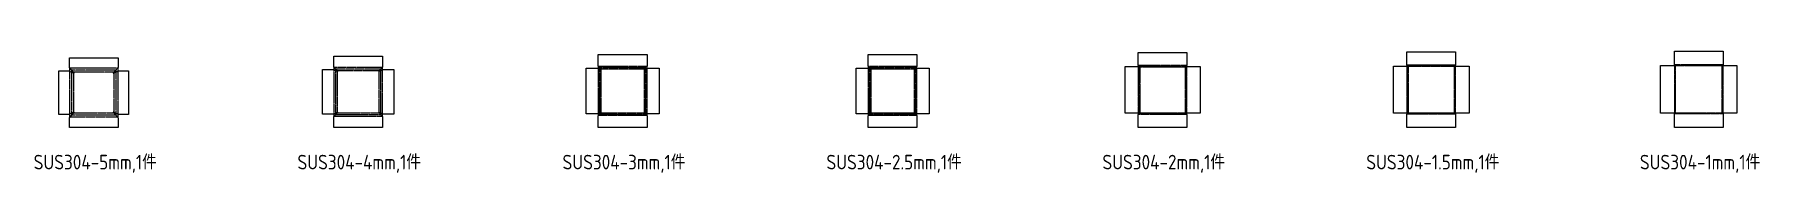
# Model space of a CAD drawing. Header units: millimetres. Extents: x 157 to 3696, y -516 to -266.
import ezdxf

# ---------------------------------------------------------------- set-up
doc = ezdxf.new("R2010")
doc.units = ezdxf.units.MM
doc.header["$LTSCALE"] = 0.194989
doc.linetypes.add('CENTER', pattern=[50.8, 31.75, -6.35, 6.35, -6.35])
doc.layers.add('折弯线', color=1, linetype='CENTER')
doc.styles.add('Z-English', font='gbenor.shx', dxfattribs={"height": 10, "bigfont": 'hztxt.shx'})

msp = doc.modelspace()

# ---------------------------------------------------------------- linework, layer by layer
at = {"ltscale": 0.5}
for points in [[(228.4, -422.9), (228.4, -402.9), (238.4, -391.3), (226.8, -396.2), (206.8, -396.2), (206.8, -306.4), (226.8, -306.4), (238.4, -311.3), (228.4, -299.7), (228.4, -279.7), (328.4, -279.7), (328.4, -299.7), (318.4, -311.3), (330, -306.4), (350, -306.4), (350, -396.2), (330, -396.2), (318.4, -391.3), (328.4, -402.9), (328.4, -422.9)], [(771, -422.9), (771, -400.9), (779, -391.7), (769.8, -395.6), (747.8, -395.6), (747.8, -303.8), (769.8, -303.8), (779, -307.7), (771, -298.5), (771, -276.5), (871, -276.5), (871, -298.5), (863, -307.7), (872.2, -303.8), (894.2, -303.8), (894.2, -395.6), (872.2, -395.6), (863, -391.7), (871, -400.9), (871, -422.9)], [(1313.6, -422.9), (1313.6, -398.9), (1319.6, -391.9), (1312.6, -394.8), (1288.6, -394.8), (1288.6, -301), (1312.6, -301), (1319.6, -303.9), (1313.6, -296.9), (1313.6, -272.9), (1413.6, -272.9), (1413.6, -296.9), (1407.6, -303.9), (1414.6, -301), (1438.6, -301), (1438.6, -394.8), (1414.6, -394.8), (1407.6, -391.9), (1413.6, -398.9), (1413.6, -422.9)], [(1867.5, -422.9), (1867.5, -398.9), (1873.5, -391.9), (1866.5, -394.8), (1842.5, -394.8), (1842.5, -301), (1866.5, -301), (1873.5, -303.9), (1867.5, -296.9), (1867.5, -272.9), (1967.5, -272.9), (1967.5, -296.9), (1961.5, -303.9), (1968.5, -301), (1992.5, -301), (1992.5, -394.8), (1968.5, -394.8), (1961.5, -391.9), (1967.5, -398.9), (1967.5, -422.9)], [(2421.4, -422.9), (2421.4, -396.9), (2425.4, -391.9), (2420.4, -393.8), (2394.4, -393.8), (2394.4, -298), (2420.4, -298), (2425.4, -299.9), (2421.4, -294.9), (2421.4, -268.9), (2521.4, -268.9), (2521.4, -294.9), (2517.4, -299.9), (2522.4, -298), (2548.4, -298), (2548.4, -393.8), (2522.4, -393.8), (2517.4, -391.9), (2521.4, -396.9), (2521.4, -422.9)], [(2972.7, -422.9), (2972.7, -395.9), (2975.7, -392.2), (2972, -393.6), (2945, -393.6), (2945, -296.8), (2972, -296.8), (2975.7, -298.2), (2972.7, -294.5), (2972.7, -267.5), (3072.7, -267.5), (3072.7, -294.5), (3069.7, -298.2), (3073.4, -296.8), (3100.4, -296.8), (3100.4, -393.6), (3073.4, -393.6), (3069.7, -392.2), (3072.7, -395.9), (3072.7, -422.9)], [(3521.6, -422.9), (3521.6, -394.9), (3523.6, -392.6), (3521.3, -393.5), (3493.3, -393.5), (3493.3, -295.7), (3521.3, -295.7), (3523.6, -296.6), (3521.6, -294.3), (3521.6, -266.3), (3621.6, -266.3), (3621.6, -294.3), (3619.6, -296.6), (3621.9, -295.7), (3649.9, -295.7), (3649.9, -393.5), (3621.9, -393.5), (3619.6, -392.6), (3621.6, -394.9), (3621.6, -422.9)]]:
    msp.add_lwpolyline(points, close=True, dxfattribs=at)
at = {"layer": '折弯线', "color": 5, "linetype": 'CENTER', "ltscale": 0.5}
for points in [[(228.4, -401.3), (328.4, -401.3), (328.4, -301.3), (228.4, -301.3)], [(236.8, -392.9), (320, -392.9), (320, -309.7), (236.8, -309.7)], [(771, -399.7), (871, -399.7), (871, -299.7), (771, -299.7)], [(777.8, -392.9), (864.2, -392.9), (864.2, -306.5), (777.8, -306.5)], [(1313.6, -397.9), (1413.6, -397.9), (1413.6, -297.9), (1313.6, -297.9)], [(1318.6, -392.9), (1408.6, -392.9), (1408.6, -302.9), (1318.6, -302.9)], [(1867.5, -397.9), (1967.5, -397.9), (1967.5, -297.9), (1867.5, -297.9)], [(1872.5, -392.9), (1962.5, -392.9), (1962.5, -302.9), (1872.5, -302.9)], [(2421.4, -395.9), (2521.4, -395.9), (2521.4, -295.9), (2421.4, -295.9)], [(2424.4, -392.9), (2518.4, -392.9), (2518.4, -298.9), (2424.4, -298.9)], [(2972.7, -395.2), (3072.7, -395.2), (3072.7, -295.2), (2972.7, -295.2)], [(2975, -392.9), (3070.4, -392.9), (3070.4, -297.5), (2975, -297.5)], [(3521.6, -394.6), (3621.6, -394.6), (3621.6, -294.6), (3521.6, -294.6)], [(3523.3, -392.9), (3619.9, -392.9), (3619.9, -296.3), (3523.3, -296.3)]]:
    msp.add_lwpolyline(points, close=True, dxfattribs=at)
at = {"layer": '折弯线', "color": 1, "linetype": 'CENTER', "ltscale": 0.5}
for points in [[(232.6, -397.1), (324.2, -397.1), (324.2, -305.5), (232.6, -305.5)], [(774.4, -396.3), (867.6, -396.3), (867.6, -303.1), (774.4, -303.1)], [(1316.1, -395.4), (1411.1, -395.4), (1411.1, -300.4), (1316.1, -300.4)], [(1870, -395.4), (1965, -395.4), (1965, -300.4), (1870, -300.4)], [(2422.9, -394.4), (2519.9, -394.4), (2519.9, -297.4), (2422.9, -297.4)], [(2973.9, -394), (3071.6, -394), (3071.6, -296.3), (2973.9, -296.3)], [(3522.4, -393.7), (3620.7, -393.7), (3620.7, -295.4), (3522.4, -295.4)]]:
    msp.add_lwpolyline(points, close=True, dxfattribs=at)

# ---------------------------------------------------------------- texts
at = {"color": 3, "ltscale": 0.5, "style": 'Z-English'}
for s, p in [('SUS304-5mm,1件', (155, -509.1)), ('SUS304-4mm,1件', (696.3, -509.1)), ('SUS304-3mm,1件', (1240.2, -509.1)), ('SUS304-2.5mm,1件', (1781.6, -509.1)), ('SUS304-2mm,1件', (2347.9, -509.1)), ('SUS304-1.5mm,1件', (2889.3, -509.1)), ('SUS304-1mm,1件', (3450.7, -509.1))]:
    msp.add_text(s, height=30, dxfattribs=at).set_placement(p)

doc.saveas('drawing.dxf')
